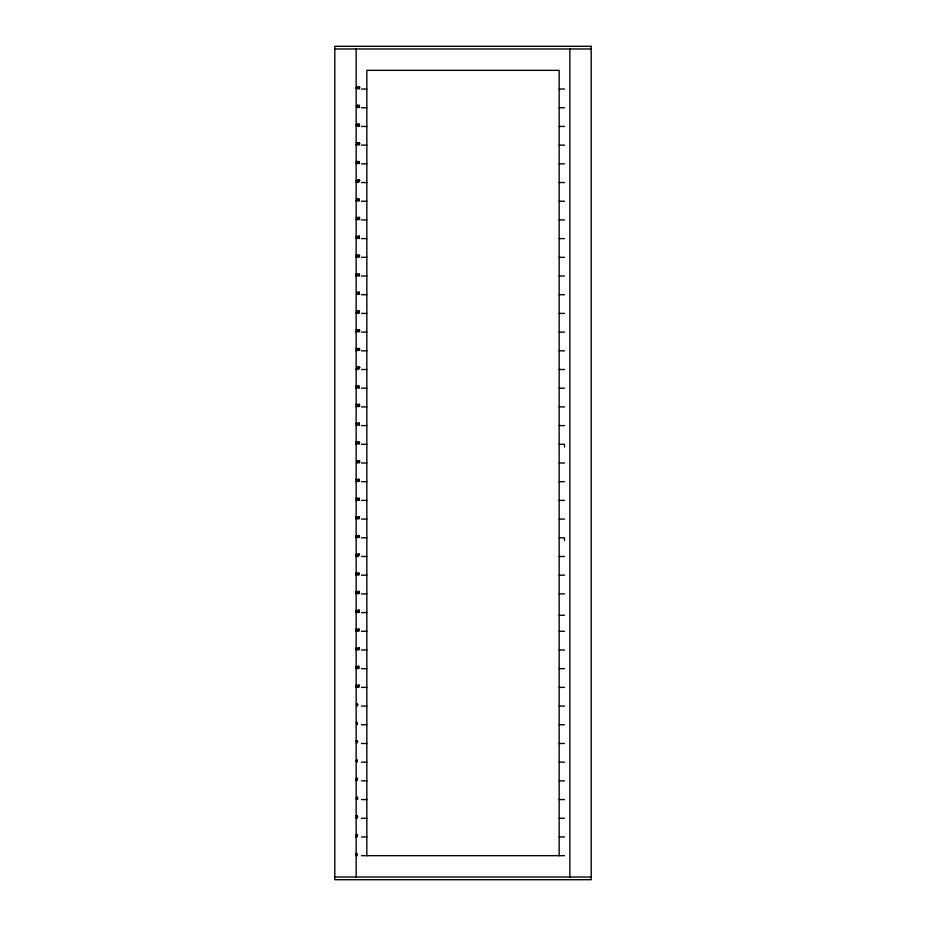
<?xml version="1.0" encoding="UTF-8"?>
<svg xmlns="http://www.w3.org/2000/svg" width="926" height="926" viewBox="0 0 926 926"><rect width="100%" height="100%" fill="white"/><g stroke="black" fill="none" stroke-linecap="round" stroke-linejoin="round"><path stroke-width="1.39" d="M356.174 87.808C358.316 83.699 357.853 90.945 357.297 88.167L356.174 88.167M356.151 125.149C358.304 121.04 357.83 128.297 357.274 125.508L356.151 125.508M356.14 798.328C358.281 794.23 357.818 801.476 357.262 798.687L356.14 798.687M356.174 331.658L357.286 330.131L356.244 329.934M356.163 350.364L357.274 348.847L356.232 348.651M356.209 369.185C357.841 363.617 358.235 370.469 356.209 369.543M356.174 387.878L357.286 386.362L356.244 386.154M356.186 406.421L357.297 404.894L356.255 404.697M356.163 425.138L357.274 423.61L356.232 423.413M356.186 443.832L357.297 442.315L356.255 442.107M356.163 481.288L357.274 479.761L356.232 479.564M356.174 500.156L357.286 498.628L356.244 498.431M356.163 836.606L357.274 835.09L356.232 834.882M357.343 723.368C356.059 719.34 356.579 727.767 357.343 723.38M358.512 162.42C359.334 166.796 359.763 158.45 358.512 162.409M356.302 161.691C357.714 160.985 357.749 163.983 356.232 163.312M356.255 236.512C357.621 235.829 357.644 238.7 356.186 238.121M356.244 255.206C357.586 254.546 357.644 257.382 356.174 256.815M356.221 274.119C357.563 273.413 357.668 276.388 356.128 275.728M356.232 816.119C357.54 815.412 357.656 818.352 356.14 817.739M356.232 236.142C358.154 235.262 358.212 239.325 356.163 238.48M356.221 254.847C358.142 253.967 358.2 258.03 356.151 257.185M356.197 273.76C358.142 272.892 358.142 276.92 356.128 276.098M356.209 815.76C358.13 814.88 358.188 818.943 356.14 818.098M356.221 329.575C359.357 328.799 356.07 333.985 356.174 332.006M356.209 348.28C359.346 347.516 356.059 352.702 356.163 350.722M356.221 385.795C359.357 385.031 356.07 390.216 356.174 388.237M356.244 404.338C359.381 403.562 356.093 408.748 356.186 406.769M356.221 423.055C359.357 422.279 356.07 427.476 356.163 425.497M356.244 441.748C359.381 440.984 356.082 446.17 356.186 444.191M356.209 479.205C359.346 478.429 356.059 483.615 356.163 481.636M356.221 498.072C359.357 497.308 356.07 502.494 356.174 500.515M356.221 834.523C359.357 833.759 356.059 838.944 356.163 836.965M356.221 779.588L357.286 780.005L356.14 780.363M356.221 516.789C357.621 515.585 358.073 520.134 356.221 518.977M356.151 535.541C357.552 534.337 358.015 538.897 356.151 537.74M356.151 554.304C357.552 553.111 358.015 557.66 356.151 556.503M356.209 572.928C357.61 571.724 358.073 576.273 356.209 575.115M356.163 591.656C357.563 590.452 358.026 595.001 356.163 593.844M356.186 610.396C357.586 609.192 358.049 613.753 356.186 612.595M356.174 629.043C357.575 627.851 358.026 632.4 356.174 631.243M356.163 647.76C357.563 646.568 358.026 651.117 356.163 649.959M356.186 666.477C357.586 665.273 358.049 669.834 356.186 668.676M356.174 685.101C357.563 683.897 358.026 688.458 356.174 687.3M356.151 853.471C357.552 852.267 358.015 856.816 356.151 855.659M334.784 48.974L591.216 48.974M361.499 89.035L366.835 89.035M559.165 89.035L564.501 89.035M361.499 107.74L366.835 107.74M559.165 107.74L564.501 107.74M361.499 126.434L366.835 126.434M559.165 126.434L564.501 126.434M356.186 144.618C358.026 145.069 357.251 142.535 356.255 142.639C358.177 141.759 358.246 145.822 356.186 144.977M361.499 145.127L366.835 145.127M559.165 145.127L564.501 145.127M361.499 163.833L366.835 163.833M559.165 163.833L564.501 163.833M356.174 182.005C357.772 182.63 357.598 179.725 356.267 180.396C357.702 178.452 358.57 183.336 356.174 182.364M361.499 182.526L366.835 182.526M559.165 182.526L564.501 182.526M356.232 200.687C358.096 201.092 357.332 198.627 356.302 198.708C358.223 197.828 358.293 201.891 356.232 201.046M361.499 201.231L366.835 201.231M559.165 201.231L564.501 201.231M356.186 219.416C358.026 219.867 357.251 217.332 356.267 217.448C358.177 216.557 358.246 220.619 356.186 219.775M361.499 219.925L366.835 219.925M559.165 219.925L564.501 219.925M361.499 238.619L366.835 238.619M559.165 238.619L564.501 238.619M361.499 257.324L366.835 257.324M559.165 257.324L564.501 257.324M361.499 276.017L366.835 276.017M559.165 276.017L564.501 276.017M361.499 294.723L366.835 294.723M559.165 294.723L564.501 294.723M356.197 312.814C358.049 313.231 357.251 310.754 356.267 310.847C358.188 309.967 358.258 314.03 356.197 313.185M361.499 313.416L366.835 313.416M559.165 313.416L564.501 313.416M361.499 332.11L366.835 332.11M559.165 332.11L564.501 332.11M361.499 350.815L366.835 350.815M559.165 350.815L564.501 350.815M361.499 369.509L366.835 369.509M559.165 369.509L564.501 369.509M361.499 388.202L366.835 388.202M559.165 388.202L564.501 388.202M361.499 406.908L366.835 406.908M559.165 406.908L564.501 406.908M361.499 425.601L366.835 425.601M559.165 425.601L564.501 425.601M361.499 444.306L366.835 444.306M559.165 444.306L564.501 444.306L564.501 446.969M361.499 463L366.835 463M559.165 463L564.501 463M361.499 481.694L366.835 481.694M559.165 481.694L564.501 481.694M361.499 500.399L366.835 500.399M559.165 500.399L564.501 500.399M356.221 517.021L356.221 518.722M361.499 519.092L366.835 519.092M559.165 519.092L564.501 519.092M356.151 535.772L356.151 537.474M361.499 537.798L366.835 537.798M559.165 537.798L564.501 537.798L564.501 540.46M356.151 554.535L356.151 556.237M361.499 556.491L366.835 556.491M559.165 556.491L564.501 556.491M356.209 573.159L356.209 574.861M361.499 575.185L366.835 575.185M559.165 575.185L564.501 575.185M356.163 591.888L356.163 593.589M361.499 593.89L366.835 593.89M559.165 593.89L564.501 593.89M356.186 610.628L356.186 612.329M361.499 612.584L366.835 612.584M559.165 615.258L564.501 615.258M356.174 629.275L356.174 630.976M361.499 631.277L366.835 631.277M559.165 631.277L564.501 631.277M356.163 647.992L356.163 649.705M361.499 649.983L366.835 649.983M559.165 649.983L564.501 649.983M356.186 666.708L356.186 668.41M361.499 668.676L366.835 668.676M559.165 668.676L564.501 668.676M356.174 685.333L356.174 687.034M361.499 687.381L366.835 687.381M559.165 687.381L564.501 687.381M361.499 706.075L366.835 706.075M559.165 706.075L564.501 706.075M361.499 724.769L366.835 724.769M559.165 724.769L564.501 724.769M356.163 740.939C360.376 739.793 353.987 746.715 357.482 741.228L356.163 741.228M361.499 743.474L366.835 743.474M559.165 743.474L564.501 743.474M361.499 762.167L366.835 762.167M559.165 762.167L564.501 762.167M356.221 778.28L357.61 778.28L356.545 779.252L357.633 780.016L356.116 780.722M361.499 780.873L366.835 780.873M559.165 780.873L564.501 780.873M361.499 799.566L366.835 799.566M559.165 799.566L564.501 799.566M361.499 818.26L366.835 818.26M559.165 818.26L564.501 818.26M361.499 836.965L366.835 836.965M559.165 836.965L564.501 836.965M356.151 853.703L356.151 855.404M361.499 855.659L564.501 855.659M334.784 877.026L591.216 877.026M356.209 163.671C358.594 164.654 357.76 159.747 356.279 161.691M569.849 48.974L569.849 877.026M559.165 855.74L559.165 70.341L366.835 70.341L366.835 855.74M356.151 48.974L356.151 877.026M358.466 200.016C358.489 202.227 360.503 199.345 358.466 199.947M358.385 387.103C358.455 389.36 360.341 386.35 358.385 387.033M358.223 573.993C358.269 576.203 360.226 573.31 358.223 573.912M356.487 760.964C356.545 763.198 358.489 760.246 356.498 760.883M359.346 143.588C357.586 144.78 358.999 141.308 359.346 143.588M359.311 330.513C357.563 331.693 358.952 328.244 359.311 330.513M359.161 517.484C357.494 518.699 358.744 515.215 359.161 517.484M357.413 704.512C355.677 705.705 357.054 702.244 357.413 704.512M358.142 124.79C359.103 129.721 360.619 121.283 358.142 124.79M358.096 311.692C359.056 316.623 360.573 308.184 358.096 311.692M358.049 498.917C359.01 503.848 360.527 495.41 358.049 498.917M357.841 685.703C358.744 690.646 360.411 682.196 357.841 685.703M358.501 124.663C358.628 128.702 360.249 122.683 358.501 124.663M358.443 311.564C358.547 315.639 360.249 309.527 358.443 311.564M358.397 498.79C358.536 502.864 360.145 496.764 358.397 498.79M358.2 685.576C358.304 689.662 359.994 683.515 358.2 685.576M358.142 199.715C359.971 203.801 359.415 195.745 358.142 199.715M358.049 386.802C359.89 390.888 359.334 382.82 358.049 386.802M357.899 573.692C359.728 577.766 359.172 569.71 357.899 573.692M356.163 760.663C357.992 764.749 357.436 756.681 356.163 760.663M359.693 143.657C358.779 148.195 357.471 140.358 359.693 143.657M359.658 330.582C358.721 335.119 357.401 327.283 359.658 330.582M359.496 517.553C358.57 522.09 357.251 514.254 359.496 517.553M357.76 704.593C356.834 709.119 355.515 701.271 357.76 704.593M359.253 256.502C357.042 258.053 360.307 256.907 359.531 255.159C357.505 254.129 359.23 255.541 359.253 256.502M357.575 293.785C355.422 295.301 358.524 294.26 357.876 292.593C355.862 291.192 357.633 292.859 357.575 293.785M359.276 443.415C357.123 444.966 360.272 443.82 359.554 442.061C357.552 440.984 359.265 442.501 359.276 443.415M359.056 630.456C356.904 632.018 360.064 630.872 359.334 629.113C357.332 628.048 359.068 629.53 359.056 630.456M359.658 219.068C357.216 221.082 360.272 218.652 358.246 217.344L359.647 217.344L358.582 218.316L359.658 219.068M359.635 405.97C357.204 407.949 360.226 405.6 358.223 404.234L359.624 404.234L358.559 405.206L359.635 405.97M359.415 593.034C356.973 595.036 360.04 592.628 358.003 591.309L359.392 591.309L358.339 592.281L359.415 593.034M359.334 161.83L358.478 161.807L359.334 161.83M359.265 348.778L358.408 348.755L359.265 348.778M359.056 535.784L358.2 535.76L359.056 535.784M357.401 722.766L356.545 722.755L357.401 722.766M359.658 350.016C356.406 352.355 359.45 345.109 359.658 350.016M359.462 537.022C356.174 539.314 359.265 532.149 359.462 537.022M358.443 162.883L359.357 163.3L358.443 162.883M358.374 349.831L359.276 350.248L358.374 349.831M358.165 536.837L359.08 537.254L358.165 536.837M356.498 723.819L357.413 724.236L356.498 723.819M359.658 87.148C359.149 92.623 357.783 84.694 359.658 87.148M359.519 274.304C359.01 279.779 357.644 271.85 359.519 274.304M357.772 461.102C357.262 466.577 355.908 458.648 357.772 461.102M359.682 461.102C359.172 466.577 357.806 458.648 359.682 461.102M359.334 648.061C358.825 653.548 357.459 645.607 359.334 648.061M359.022 105.194C357.297 107.208 360.874 109.488 359.022 105.194M359.033 292.026C357.297 294.04 360.885 296.32 359.033 292.026M358.79 479.089C357.054 481.115 360.654 483.395 358.79 479.089M358.617 666.118C356.88 668.144 360.492 670.436 358.617 666.118M359.705 180.304L358.235 182.468L359.404 180.223L358.084 179.933L359.705 180.304M359.716 367.379L358.246 369.543L359.415 367.298L358.096 367.009L359.716 367.379M359.462 554.338L357.992 556.503L359.161 554.257L357.841 553.956L359.462 554.338M357.297 86.905L356.441 87.889L357.297 87.889L357.297 86.905M357.401 105.599L356.545 106.594L357.401 106.594L357.401 105.599M357.274 124.246L356.417 125.23L357.274 125.23L357.274 124.246M359.091 236.443L358.235 237.438L359.091 237.438L359.091 236.443M359.08 423.356L358.223 424.34L359.08 424.34L359.08 423.356M358.906 610.454L358.049 611.449L358.906 611.449L358.906 610.454M357.262 797.425L356.406 798.42L357.262 798.42L357.262 797.425M357.413 105.194L356.279 106.86L357.401 106.86L357.725 107.74L357.413 105.194M359.103 236.037L357.968 237.704L359.091 237.704L359.415 238.584L359.103 236.037M359.091 422.95L357.957 424.617L359.08 424.617L359.404 425.497L359.091 422.95M358.918 610.049L357.783 611.716L358.906 611.716L359.23 612.595L358.918 610.049M591.216 46.3L334.784 46.3L334.784 879.7L591.216 879.7L591.216 46.3"/></g></svg>
